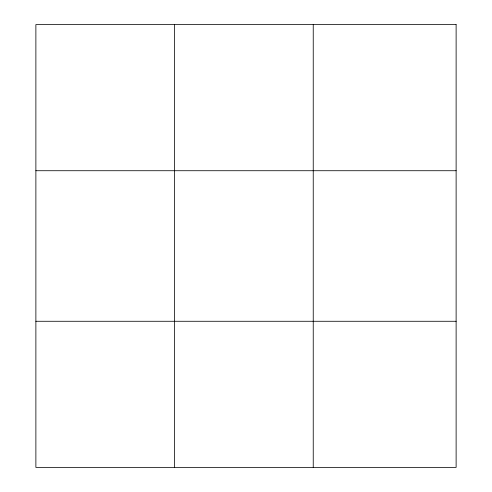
<?xml version="1.0" encoding="UTF-8"?>
<svg xmlns="http://www.w3.org/2000/svg" width="492" height="492" viewBox="0 0 492 492"><rect width="100%" height="100%" fill="white"/><g stroke="black" fill="none" stroke-linecap="round" stroke-linejoin="round"><path stroke-width="0.74" d="M174.562 24.6L174.562 467.4M313.238 24.6L313.238 467.4M35.879 170.724L456.121 170.724M35.879 321.276L456.121 321.276M456.121 24.6L456.121 467.4L35.879 467.4L35.879 24.6L456.121 24.6"/></g></svg>
